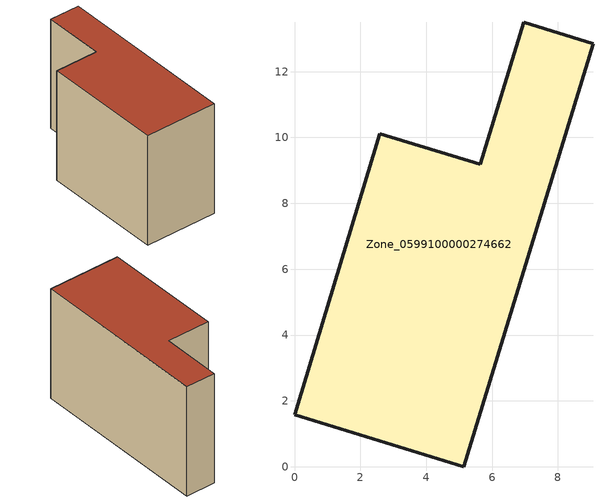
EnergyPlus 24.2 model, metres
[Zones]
Zone_0599100000274662
 floor ground (C_G): 5.13,0 0,1.57 2.58,10.12 5.64,9.19 6.96,13.5 9.06,12.85 z0
 wall outside (C_F): 5.13,0 9.06,12.85 6.96,13.5 5.64,9.19 2.58,10.12 0,1.57 5.13,0 z0:8.43
 roof outside (C_R): 0,1.57 5.13,0 9.06,12.85 6.96,13.5 5.64,9.19 2.58,10.12 z8.43
[BUILDING]
Pand.0599100000274662: North Axis=0; Terrain=City; Loads Convergence Tolerance Value=0.04; Temperature Convergence Tolerance Value=0.4; Solar Distribution=FullExterior; Maximum Number of Warmup Days=25; Minimum Number of Warmup Days=1
[Site:Location]
Rotterdam.The.Hague.AP_ZH_NLD Design_Conditions: Latitude=51.96; Longitude=4.45; Time Zone=1; Elevation=-4.5
[SITE:GROUNDTEMPERATURE:BUILDINGSURFACE]
18, 18, 18, 18, 18, 18, 18, 18, 18, 18, 18, 18
[MATERIAL] Thermal Absorptance=0.9; Solar Absorptance=0.7; Visible Absorptance=0.7
Name | Roughness | Thickness | Conductivity | Density | Specific Heat
G.TI.1975-1991 | MediumSmooth | 0.15 | 0.288461 | 540 | 1210
F.TI.1975-1991 | Rough | 0.3 | 0.230769 | 1920 | 840
R.TI.1975-1991 | MediumRough | 0.2 | 0.153846 | 1500 | 1000
[CONSTRUCTION]
C_G: G.TI.1975-1991
C_F: F.TI.1975-1991
C_R: R.TI.1975-1991
[ZONE]
Zone_0599100000274662: Type=1; Multiplier=1; Ceiling Height=Autocalculate; Volume=Autocalculate; Floor Area=autocalculate; Part of Total Floor Area=Yes
[ZONEINFILTRATION:DESIGNFLOWRATE]
Infil_Zone_0599100000274662: Zone or ZoneList or Space or SpaceList=Zone_0599100000274662; Schedule=AlwaysOn; Design Flow Rate Calculation Method=Flow/Area; Flow Rate per Floor Area=0.003; Constant Term Coefficient=1; Temperature Term Coefficient=0; Velocity Term Coefficient=0; Velocity Squared Term Coefficient=0
[HVACTEMPLATE:ZONE:IDEALLOADSAIRSYSTEM]
Zone_0599100000274662: Maximum Heating Supply Air Temperature=50; Minimum Cooling Supply Air Temperature=13; Maximum Heating Supply Air Humidity Ratio=0.0156; Minimum Cooling Supply Air Humidity Ratio=0.0077; Heating Limit=NoLimit; Cooling Limit=NoLimit; Dehumidification Control Type=ConstantSensibleHeatRatio; Cooling Sensible Heat Ratio=0.7; Dehumidification Setpoint=60; Humidification Control Type=None; Humidification Setpoint=30; Outdoor Air Method=None; Outdoor Air Flow Rate per Person=0.00944; Outdoor Air Flow Rate per Zone Floor Area=0; Outdoor Air Flow Rate per Zone=0; Demand Controlled Ventilation Type=None; Outdoor Air Economizer Type=NoEconomizer; Heat Recovery Type=None; Sensible Heat Recovery Effectiveness=0.7; Latent Heat Recovery Effectiveness=0.65
[ZONECONTROL:THERMOSTAT]
ThermostatControl_Zone_0599100000274662: Zone or ZoneList=Zone_0599100000274662; Control Type Schedule=DualSetpointControlType; Control 1=Thermostat_Zone_0599100000274662; Temperature Difference Between Cutout And Setpoint=0
[THERMOSTATSETPOINT:DUALSETPOINT]
Thermostat_Zone_0599100000274662: Heating Setpoint Temperature Schedule=HeatingSetpoint_Zone_0599100000274662; Cooling Setpoint Temperature Schedule=CoolingSetpoint_Zone_0599100000274662
[SCHEDULE:COMPACT]
HeatingSetpoint_Zone_0599100000274662: Through: 12/31, For: AllDays, Until: 24:00, 21
CoolingSetpoint_Zone_0599100000274662: Through: 12/31, For: AllDays, Until: 24:00, 24
DualSetpointControlType: Through: 12/31, For: AllDays, Until: 24:00, 4
AlwaysOn: Through: 12/31, For: AllDays, Until: 24:00, 1
